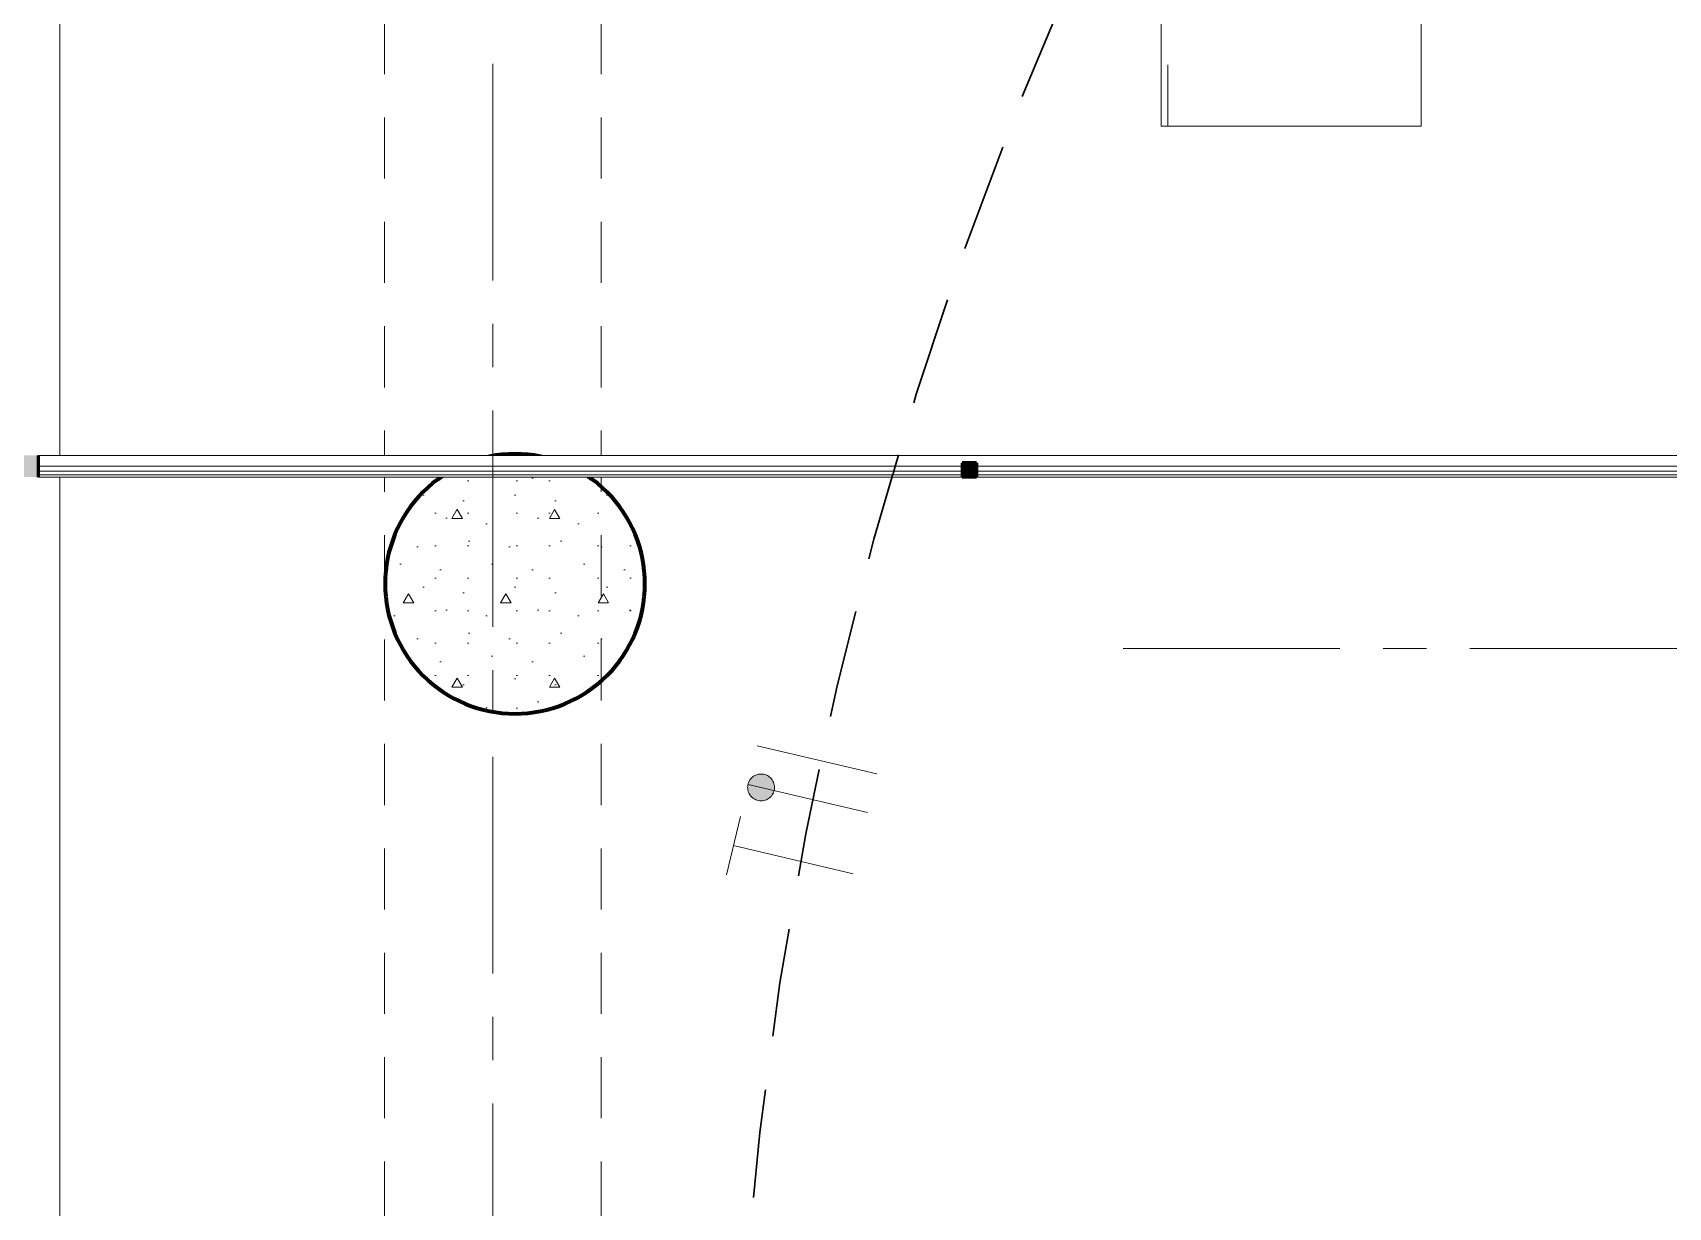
# Model space of a CAD drawing. Header units: inches. Extents: x -19 to 5698, y -728 to 92.
# Drawn here: x 285.758 to 289.534, y 24.91 to 27.622 of the extents above; entities that cross this region are included whole.
import ezdxf

# ---------------------------------------------------------------- set-up
doc = ezdxf.new("R2010")
doc.units = ezdxf.units.IN
doc.header["$MEASUREMENT"] = 0
doc.set_wipeout_variables(frame=1)
for name, pattern in [('HIDDEN', [0.375, 0.25, -0.125]), ('Hidden Line', [0.195611, 0.141111, -0.0545]), ('Punto & Raya', [0.65, 0.5, -0.075, 0, -0.075]), ('Rayas', [0.282222, 0.141111, -0.141111]), ('RAYITAS', [0.375, 0.25, -0.125]), ('Wipeout_Contour', [1, 0, -1])]:
    doc.linetypes.add(name, pattern=pattern)
for name, color, linetype, lineweight in [('00 conduct tomacorr', 120, 'HIDDEN', 30), ('T-TECHO-E', 150, 'Continuous', 20), ('TOMACORRIENTE', 22, 'RAYITAS', 9)]:
    doc.layers.add(name, color=color, linetype=linetype, lineweight=lineweight)
for name, color, linetype in [('02 _ ARQ _ ALB _ Ejes Generales', 251, 'Continuous'), ('02 _ ARQ _ ALB _ Mobiliario', 7, 'Continuous'), ('02 _ ARQ _ ZON _ Espacio.3D', 7, 'Continuous'), ('08 _ STR _ EXT _ 06 Columnas', 7, 'Continuous'), ('08 _ STR _ EXT _ 09 Vigas', 251, 'Continuous'), ('Acabado - Muros', 7, 'Continuous'), ('Estructura - 04 MURO', 7, 'Continuous')]:
    doc.layers.add(name, color=color, linetype=linetype)
pattern_1 = [(0, (277.50006, 1e-08), (0, 0.03), [])]

# ---------------------------------------------------------------- blocks, each defined once
blk = doc.blocks.new('a')
at = {"layer": 'TOMACORRIENTE', "ltscale": 0.05}
h = blk.add_hatch(color=4, dxfattribs=at)
edge = h.paths.add_edge_path()
edge.add_arc((0, 0.0752), 0.0211, 0, 360)
at = {"layer": 'TOMACORRIENTE', "color": 4}
for p, q in [((-0.1455, 0.0963), (-0.0515, 0.0963)), ((-0.0985, 0.0963), (-0.0985, -0.0966)), ((0, 0.0963), (0, -0.0963)), ((0.0623, -0.0963), (0.0623, 0.0963))]:
    blk.add_line(p, q, dxfattribs=at)
blk.add_circle((0, 0.0752), 0.0211, dxfattribs=at)
blk = doc.blocks.new('CABLE 3FACE')
at = {"layer": 'T-TECHO-E', "rotation": 59.94170052614085}
blk.add_blockref('a', (0, 0), dxfattribs=at)

msp = doc.modelspace()

# ---------------------------------------------------------------- hatches: boundary and pattern name
at = {"layer": '08 _ STR _ EXT _ 06 Columnas', "linetype": 'Continuous', "lineweight": 9}
h = msp.add_hatch(dxfattribs=at)
h.set_pattern_fill('HORMIGÓN_EN_MASA_0002', style=0, pattern_type=2)
h.set_pattern_definition([(0, (277.50006, 1e-08), (0, 0.3897114), [0.024375, -0.200625]), (0, (277.61256, 0.19486), (0, 0.3897114), [0.024375, -0.200625]), (60, (277.50006, 1e-08), (-0.3375, 0.1948557), [0.024375, -0.200625]), (60, (277.72506, 1e-08), (-0.3375, 0.1948557), [0.024375, -0.200625]), (120, (277.52444, 1e-08), (0.3375, 0.1948557), [0.024375, -0.200625]), (120, (277.74944, 1e-08), (0.3375, 0.1948557), [0.024375, -0.200625]), (0, (277.50006, 0.0375), (0, 0.075), [0, -0.075, 0, -0.1125]), (45, (277.53756, 0.0375), (-0.053033, 0.053033), [0, -0.05625, 0, -0.09375])])
h.paths.add_polyline_path([(286.571, 26.3497, 0.414214), (286.871, 26.0497, 0.414214), (287.171, 26.3497, 0.414214), (286.871, 26.6497, 0.414214)])

# ---------------------------------------------------------------- linework, layer by layer
at = {"layer": '02 _ ARQ _ ALB _ Ejes Generales', "color": 251, "linetype": 'Punto & Raya', "lineweight": 13, "true_color": 0x636466}
msp.add_line((288.275, 26.2), (290.275, 26.2), dxfattribs=at)
at = {"layer": '02 _ ARQ _ ALB _ Mobiliario', "color": 175, "linetype": 'Rayas', "lineweight": 13}
msp.add_line((288.3781, 27.4066), (288.3781, 27.8066), dxfattribs=at)
at = {"layer": '02 _ ARQ _ ALB _ Mobiliario', "color": 175, "linetype": 'Continuous', "lineweight": 13, "flags": 128}
msp.add_lwpolyline([(288.9631, 29.2066), (288.9631, 27.4066), (288.3631, 27.4066), (288.3631, 28.7066), (287.6631, 28.7066), (287.6631, 29.2066)], close=True, dxfattribs=at)
at = {"layer": '02 _ ARQ _ ZON _ Espacio.3D', "color": 254, "linetype": 'Continuous', "lineweight": 0, "flags": 128}
msp.add_lwpolyline([(294.47, 29.7), (285.82, 29.7), (285.82, 26.6), (295.5202, 26.6), (295.5203, 29.7)], close=True, dxfattribs=at)
msp.add_lwpolyline([(285.82, 11.584, 1.006545), (290.9535, 6.4505), (297.3949, 6.4505), (297.3958, 7.7), (297.6258, 7.7), (297.6258, 6.4505), (302.4195, 6.4505), (302.4195, 7.7), (302.995, 7.7), (302.995, 17.35), (301.67, 17.35), (301.67, 16.9001), (301.07, 16.9), (301.07, 16.2999), (300.57, 16.2998), (300.5701, 17.35), (297.5201, 17.35), (297.5201, 26.5963), (285.82, 26.5963), (285.82, 22.7663), (287.07, 22.7663), (287.07, 22.4977), (285.82, 22.4977)], format="xyb", close=True, dxfattribs=at)
at = {"layer": '08 _ STR _ EXT _ 06 Columnas', "color": 7, "linetype": 'Continuous', "lineweight": 80, "flags": 128}
msp.add_lwpolyline([(286.571, 26.3497, 0.414214), (286.871, 26.0497, 0.414214), (287.171, 26.3497, 0.414214), (286.871, 26.6497, 0.414214)], format="xyb", close=True, dxfattribs=at)
at = {"layer": '08 _ STR _ EXT _ 09 Vigas', "color": 251, "linetype": 'Hidden Line', "lineweight": 13, "true_color": 0x636466}
for p, q in [((286.57, 17.4), (286.57, 29.7)), ((287.07, 17.4), (287.07, 29.7))]:
    msp.add_line(p, q, dxfattribs=at)

# ---------------------------------------------------------------- block references
at = {"layer": '00 conduct tomacorr', "xscale": 1.47256122672843, "yscale": 1.47256122672843, "zscale": 1.47256122672843, "rotation": 16.76264046213181}
msp.add_blockref('CABLE 3FACE', (287.5469, 25.854, -0.0006), dxfattribs=at)

# ---------------------------------------------------------------- next in the draw order: wipeouts: each hides what was drawn before it
at = {"color": 254, "linetype": 'Wipeout_Contour', "lineweight": 0, "ltscale": 9682.371993}
msp.add_wipeout([(285.67, 33.75), (285.67, 22.7114), (285.82, 22.7114), (285.82, 33.75)], dxfattribs=at).dxf.layer = 'Estructura - 04 MURO'

# ---------------------------------------------------------------- next in the draw order: linework, layer by layer
at = {"layer": 'Estructura - 04 MURO', "color": 7, "linetype": 'Continuous', "lineweight": 13, "flags": 128}
msp.add_lwpolyline([(285.82, 22.7114), (285.82, 33.75)], dxfattribs=at)

# ---------------------------------------------------------------- next in the draw order: wipeouts: each hides what was drawn before it
at = {"color": 254, "linetype": 'Wipeout_Contour', "lineweight": 0, "ltscale": 14531.146773}
msp.add_wipeout([(285.7701, 26.6463), (285.7701, 26.5963), (287.9036, 26.5963), (287.9036, 26.6293), (287.9201, 26.6293), (287.9201, 26.6463)], dxfattribs=at).dxf.layer = 'Acabado - Muros'

# ---------------------------------------------------------------- next in the draw order: linework, layer by layer
at = {"layer": 'Acabado - Muros', "color": 7, "linetype": 'Continuous', "lineweight": 60}
msp.add_line((285.7701, 26.6463), (285.77, 26.6463), dxfattribs=at)

# ---------------------------------------------------------------- next in the draw order: wipeouts: each hides what was drawn before it
at = {"color": 254, "linetype": 'Wipeout_Contour', "lineweight": 0, "ltscale": 14541.781432}
msp.add_wipeout([(287.9201, 26.6463), (287.9201, 26.6293), (287.9366, 26.6293), (287.9366, 26.5963), (290.0701, 26.5963), (290.0701, 26.6463)], dxfattribs=at).dxf.layer = 'Acabado - Muros'

# ---------------------------------------------------------------- next in the draw order: linework, layer by layer
at = {"layer": 'Acabado - Muros', "color": 251, "linetype": 'Continuous', "lineweight": 13, "flags": 128}
for points in [[(290.0701, 26.6463), (287.9201, 26.6463), (285.7701, 26.6463)], [(287.9036, 26.5963), (285.7701, 26.5963)], [(290.0701, 26.5963), (287.9366, 26.5963)]]:
    msp.add_lwpolyline(points, dxfattribs=at)

# ---------------------------------------------------------------- next in the draw order: wipeouts: each hides what was drawn before it
at = {"color": 254, "linetype": 'Wipeout_Contour', "lineweight": 0, "ltscale": 9686.640484}
msp.add_wipeout([(285.7701, 26.6013), (287.9036, 26.6013), (287.9036, 26.6213), (285.7701, 26.6213)], dxfattribs=at).dxf.layer = 'Acabado - Muros'
at = {"color": 254, "linetype": 'Wipeout_Contour', "lineweight": 0, "ltscale": 9695.305961}
msp.add_wipeout([(287.9366, 26.6013), (290.0701, 26.6013), (290.0701, 26.6213), (287.9366, 26.6213)], dxfattribs=at).dxf.layer = 'Acabado - Muros'

# ---------------------------------------------------------------- next in the draw order: hatches: boundary and pattern name
at = {"layer": 'Acabado - Muros', "linetype": 'Continuous', "lineweight": 0}
for points in [[(285.77, 26.5963), (285.77, 26.6463), (285.67, 26.6463), (285.67, 26.5963)], [(285.6701, 26.6463), (285.6701, 26.5963), (285.7701, 26.5963), (285.7701, 26.6463)], [(287.9036, 26.6293), (287.9036, 26.5963), (287.9366, 26.5963), (287.9366, 26.6293)]]:
    msp.add_hatch(color=254, dxfattribs=at).paths.add_polyline_path(points)
h = msp.add_hatch(dxfattribs=at)
h.set_pattern_fill('CONTRACHAPADO_0002', color=254, style=0, pattern_type=2)
h.set_pattern_definition(pattern_1)
h.paths.add_polyline_path([(285.7701, 26.6013), (287.9036, 26.6013), (287.9036, 26.6213), (285.7701, 26.6213)])
h = msp.add_hatch(dxfattribs=at)
h.set_pattern_fill('CONTRACHAPADO_0002', color=254, style=0, pattern_type=2)
h.set_pattern_definition(pattern_1)
h.paths.add_polyline_path([(287.9366, 26.6013), (290.0701, 26.6013), (290.0701, 26.6213), (287.9366, 26.6213)])

# ---------------------------------------------------------------- next in the draw order: linework, layer by layer
at = {"layer": '00 conduct tomacorr'}
msp.add_arc((296.7125, 24.0079, -0.0006), 9.3386, 149.77094, 184.15917, dxfattribs=at)
at = {"layer": '02 _ ARQ _ ALB _ Ejes Generales', "color": 251, "linetype": 'Punto & Raya', "lineweight": 13, "true_color": 0x636466}
msp.add_line((286.82, 3.05), (286.82, 44.9), dxfattribs=at)
at = {"layer": 'Acabado - Muros', "color": 7, "linetype": 'Continuous', "lineweight": 60}
for p, q in [((285.77, 26.6463), (285.77, 26.5963)), ((285.7701, 26.6463), (285.7701, 26.5963)), ((287.9036, 26.6293), (287.9036, 26.5963)), ((287.9366, 26.6293), (287.9036, 26.6293)), ((287.9366, 26.6293), (287.9366, 26.5963)), ((285.7701, 26.5963), (285.77, 26.5963)), ((287.9366, 26.5963), (287.9036, 26.5963))]:
    msp.add_line(p, q, dxfattribs=at)
at = {"layer": 'Acabado - Muros', "color": 7, "linetype": 'Continuous', "lineweight": 13, "flags": 128}
for points in [[(285.7701, 26.6013), (285.7701, 26.6213), (287.9036, 26.6213), (287.9036, 26.6013)], [(287.9366, 26.6013), (287.9366, 26.6213), (290.0701, 26.6213), (290.0701, 26.6013)]]:
    msp.add_lwpolyline(points, close=True, dxfattribs=at)

doc.saveas('drawing.dxf')
